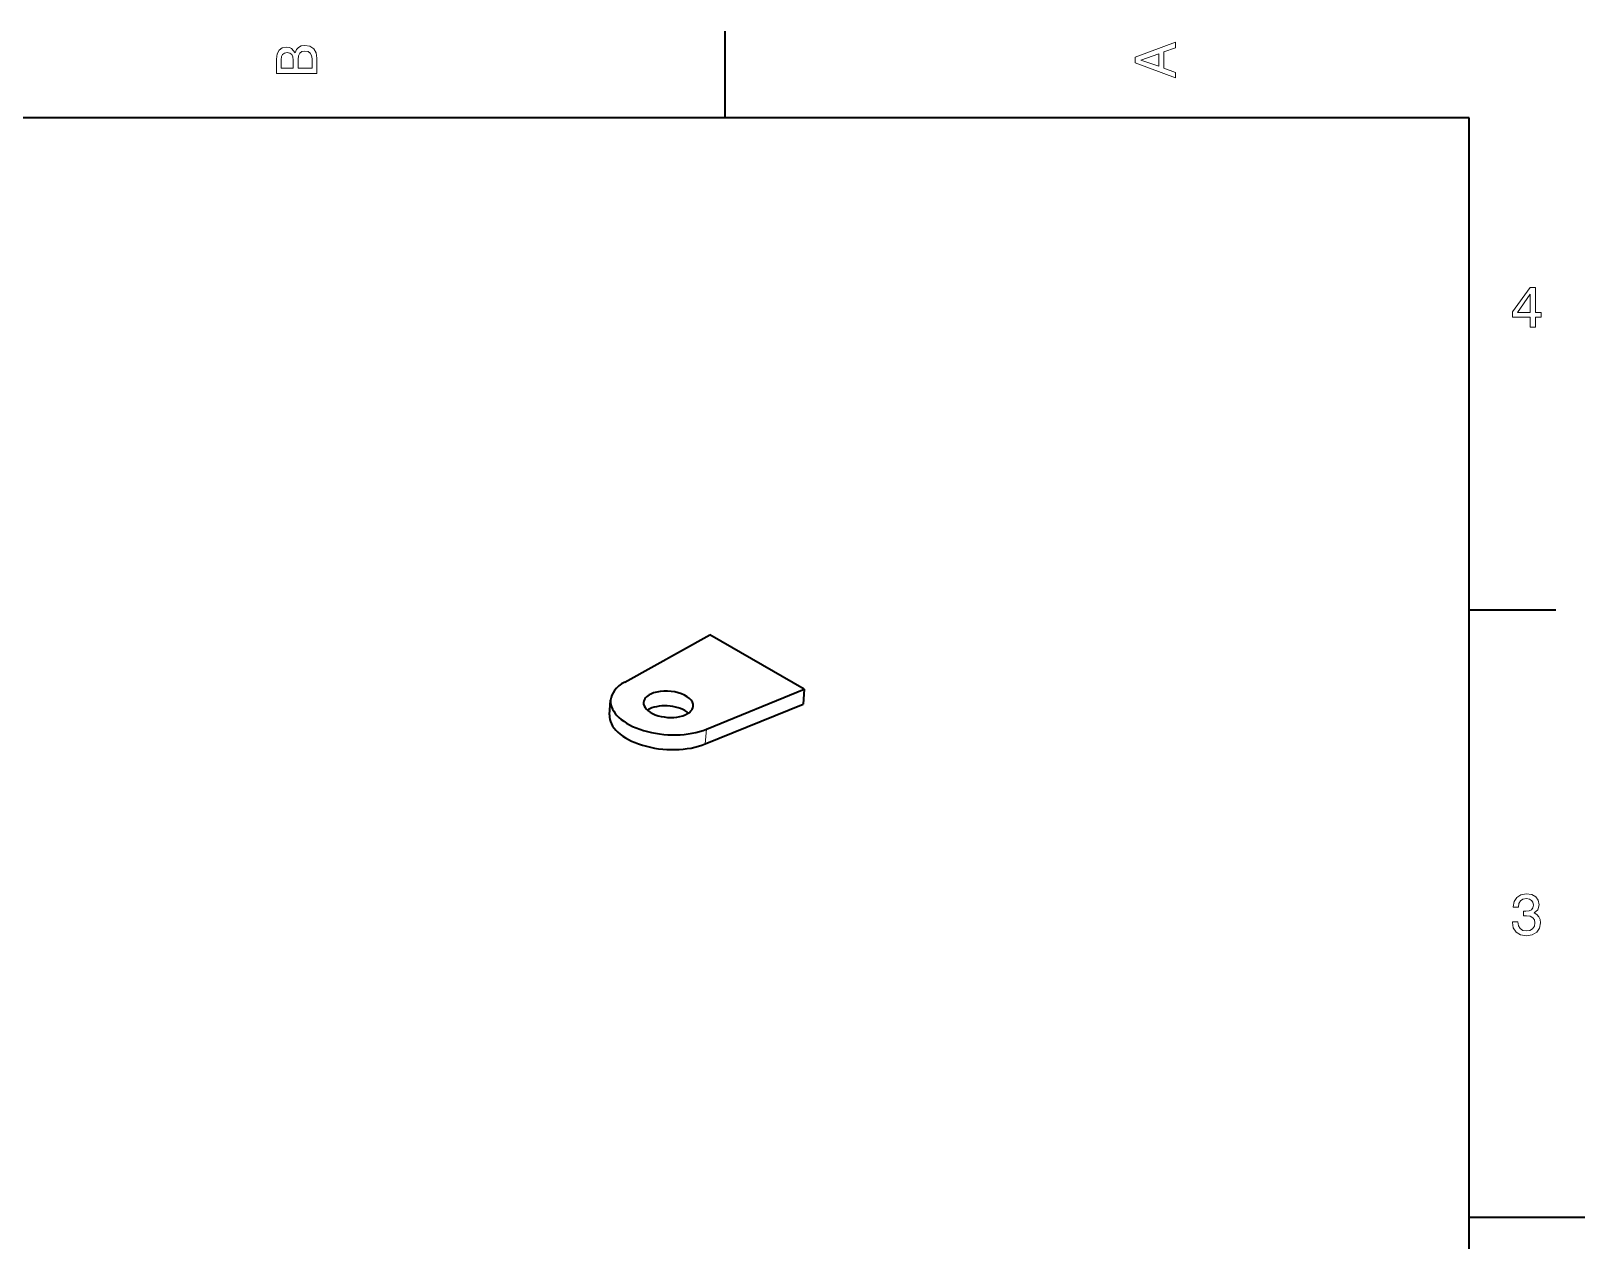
# Model space of a CAD drawing. Extents: x 0 to 297, y 0 to 210.
# Drawn here: x 162.7 to 297, y 103 to 207.5 of the extents above; entities that cross this region are included whole.
import ezdxf

# ---------------------------------------------------------------- set-up
doc = ezdxf.new("R2010")
doc.units = 0

msp = doc.modelspace()

# ---------------------------------------------------------------- linework, layer by layer
at = {"color": 7, "lineweight": 35, "ltscale": 0.1875}
for p, q in [((222.699997, 200), (222.699997, 207.5)), ((287, 157.5), (294.5, 157.5))]:
    msp.add_line(p, q, dxfattribs=at)
at = {"color": 7, "lineweight": 35}
for p, q in [((287, 200), (10, 200)), ((287, 10), (287, 200))]:
    msp.add_line(p, q, dxfattribs=at)
at = {"color": 7, "lineweight": 35, "ltscale": 0.210099}
msp.add_line((214.030762, 151.242065), (221.371948, 155.332703), dxfattribs=at)
at = {"color": 7, "lineweight": 35, "ltscale": 0.23562}
msp.add_line((229.534058, 150.62027), (221.371948, 155.332703), dxfattribs=at)
at = {"color": 7, "lineweight": 35, "ltscale": 0.228174}
for p, q in [((221.084595, 147.169525), (229.534058, 150.62027)), ((220.993286, 145.896606), (229.442749, 149.347351))]:
    msp.add_line(p, q, dxfattribs=at)
at = {"color": 7, "lineweight": 35, "ltscale": 0.031905}
msp.add_line((229.534058, 150.62027), (229.442749, 149.347351), dxfattribs=at)
at = {"color": 7, "lineweight": 35, "ltscale": 0.031904}
msp.add_line((212.724854, 148.40799), (212.816162, 149.680878), dxfattribs=at)
at = {"color": 7, "lineweight": 13, "ltscale": 0.031905}
msp.add_line((220.993286, 145.896606), (221.084595, 147.169525), dxfattribs=at)
at = {"color": 7, "lineweight": 35, "ltscale": 0.25}
msp.add_line((287, 105), (297, 105), dxfattribs=at)
at = {"color": 7, "lineweight": 13}
for points in [[(185.542007, 205.630417), (185.249496, 205.983429), (185.052811, 206.074219), (184.81073, 206.104477), (184.432495, 206.03891), (184.160156, 205.842224), (183.993729, 205.524506), (183.933212, 205.080704), (183.933212, 203.835022), (187.433212, 203.835022), (187.433212, 205.151306), (187.36261, 205.620331), (187.155838, 205.968307), (186.828018, 206.185165), (186.384216, 206.260818), (186.08667, 206.215424), (185.839554, 206.094391), (185.65799, 205.897705)], [(185.385666, 204.984879), (185.385666, 204.298996), (184.351807, 204.298996), (184.351807, 205.025223), (184.382065, 205.297562), (184.472839, 205.489197), (184.629181, 205.605194), (184.86116, 205.645538), (185.093155, 205.600143), (185.254532, 205.479111), (185.355408, 205.272339)], [(187.014618, 205.095825), (187.014618, 204.298996), (185.809296, 204.298996), (185.809296, 205.050446), (185.844589, 205.368164), (185.9505, 205.595108), (186.132065, 205.731277), (186.394302, 205.776657), (186.671692, 205.731277), (186.863327, 205.605194), (186.979324, 205.393372)], [(261.633209, 203.466858), (261.633209, 203.930847), (260.604401, 204.298996), (260.604401, 205.695969), (261.633209, 206.064133), (261.633209, 206.538193), (258.128174, 205.257217), (258.128174, 204.742798)], [(260.17572, 204.460388), (258.632477, 205), (260.17572, 205.539627)], [(292.277374, 181.916794), (292.731262, 181.916794), (292.731262, 182.784225), (293.23056, 182.784225), (293.23056, 183.187683), (292.731262, 183.187683), (292.731262, 185.341141), (292.272339, 185.341141), (290.739197, 183.228027), (290.739197, 182.784225), (292.277374, 182.784225)], [(291.162842, 183.187683), (292.277374, 184.756134), (292.277374, 183.187683)], [(290.729126, 130.51622), (290.729126, 130.480911), (290.809814, 129.996765), (291.046844, 129.633652), (291.420044, 129.401657), (291.914276, 129.315933), (292.438782, 129.401657), (292.832153, 129.623566), (293.08429, 129.976593), (293.175079, 130.430481), (293.134735, 130.728027), (293.023773, 130.970108), (292.842224, 131.156708), (292.600159, 131.292877), (292.927948, 131.565216), (293.043945, 131.998932), (292.968292, 132.392303), (292.751434, 132.68985), (292.398407, 132.87645), (291.914276, 132.942017), (291.460388, 132.861313), (291.112396, 132.63942), (290.885468, 132.286392), (290.809814, 131.817368), (290.809814, 131.782074), (291.258636, 131.782074), (291.299011, 132.104828), (291.430115, 132.336823), (291.641937, 132.478027), (291.939484, 132.528473), (292.201721, 132.488113), (292.393372, 132.382217), (292.509369, 132.210739), (292.554749, 131.97876), (292.509369, 131.731628), (292.388336, 131.565216), (292.176514, 131.46434), (291.889069, 131.434082), (291.692383, 131.439133), (291.692383, 131.04071), (291.939484, 131.050797), (292.257202, 131.005417), (292.494232, 130.884369), (292.635468, 130.687683), (292.685883, 130.430481), (292.630402, 130.13797), (292.484161, 129.921112), (292.252167, 129.784943), (291.944519, 129.739563), (291.626801, 129.789993), (291.394806, 129.941284), (291.248566, 130.183365), (291.193085, 130.51622)]]:
    msp.add_lwpolyline(points, close=True, dxfattribs=at)
at = {"color": 7, "lineweight": 35}
for centre, major_axis, start_param, end_param in [((217.803345, 149.32312), (4.987183, -0.357727), 2.4655421112, 3.1415758924), ((217.803345, 149.32312), (2.14447, -0.153809), 0.0000083256, 2.3957289411), ((217.803345, 149.32312), (4.987183, -0.357727), 3.1415758924, 5.4675084246), ((217.803345, 149.32312), (2.14447, -0.153809), 3.1416009792, 6.2831936328), ((217.803345, 149.32312), (2.14447, -0.153809), 2.3957289411, 3.1416009792), ((217.712036, 148.050232), (2.14447, -0.153809), 0.6000409882, 2.3957289411), ((217.712036, 148.050232), (4.987183, -0.357727), 3.1415758924, 5.4675084246), ((217.712036, 148.050232), (2.14447, -0.153809), 2.3957289411, 2.5418453241)]:
    msp.add_ellipse(centre, major_axis=major_axis, ratio=0.525509, start_param=start_param, end_param=end_param, dxfattribs=at)

doc.saveas('drawing.dxf')
